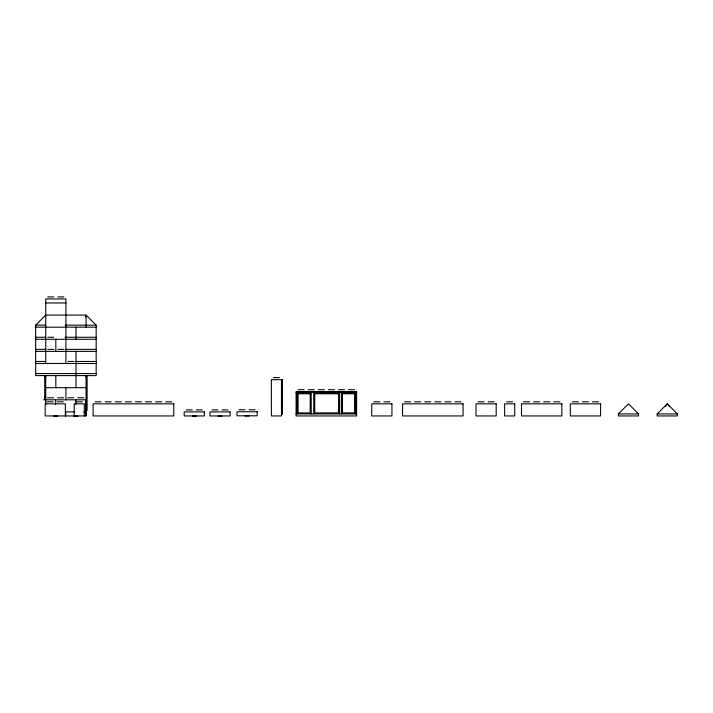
<?xml version="1.0" encoding="UTF-8"?>
<svg xmlns="http://www.w3.org/2000/svg" width="713" height="713" viewBox="0 0 713 713"><rect width="100%" height="100%" fill="white"/><g stroke="black" fill="none" stroke-linecap="round" stroke-linejoin="round"><path stroke-width="1.07" d="M85.676 317.098L86.086 315.075L45.739 315.075L35.65 325.164L35.65 375.599L96.166 375.599L96.166 325.164L86.086 315.075L86.086 327.178M665.247 406.357L667.261 403.834L677.35 413.923L677.35 415.946L657.181 415.946L657.181 413.923L667.261 403.834L669.284 406.357M618.376 413.923L628.465 403.834L638.545 413.923L638.545 415.946L618.376 415.946L618.376 413.923L638.545 413.923M47.753 296.92L53.805 296.92M57.842 296.92L63.894 296.92M45.739 302.972L65.908 302.972M35.65 325.164L45.739 325.164M65.364 325.164L96.166 325.164M35.65 327.178L96.166 327.178M35.65 337.267L45.463 337.267M47.753 337.267L53.805 337.267M65.088 337.267L96.166 337.267M35.65 339.281L96.166 339.281M35.65 349.37L45.739 349.37M47.753 349.37L53.805 349.37M57.842 349.37L63.894 349.37M65.908 349.37L96.166 349.37M35.65 351.384L96.166 351.384M35.65 361.473L45.739 361.473M67.931 361.473L73.983 361.473M75.631 361.473L96.166 361.473M35.65 363.496L96.166 363.496M35.65 373.576L96.166 373.576M45.739 376.099L44.732 376.099L44.732 375.599M86.086 376.402L87.093 376.402L87.093 375.644M45.739 376.607L44.732 376.607L44.732 397.783L45.739 397.783L43.716 399.806L86.086 399.806M86.086 377.159L87.093 377.159L87.093 410.394L86.086 410.394M44.732 377.614L45.739 377.614M273.4 377.614L279.451 377.614M281.466 381.188L282.473 381.188L282.473 414.431L281.466 414.431M45.739 387.703L86.086 387.703M298.096 389.717L304.148 389.717M308.185 389.717L314.237 389.717M318.274 389.717L324.326 389.717M328.363 389.717L334.415 389.717M338.443 389.717L344.495 389.717M348.532 389.717L354.584 389.717M296.082 392.239L356.598 392.239M44.732 396.776L45.739 396.776M47.557 397.783L53.609 397.783M57.646 397.783L63.698 397.783M67.726 397.783L73.778 397.783M77.815 397.783L83.867 397.783M47.201 401.82L53.252 401.82M57.281 401.82L63.332 401.82M76.238 401.82L82.289 401.82M95.114 401.82L101.166 401.82M105.203 401.82L111.255 401.82M115.283 401.82L121.335 401.82M125.372 401.82L131.424 401.82M135.461 401.82L141.513 401.82M145.541 401.82L151.602 401.82M155.63 401.82L161.682 401.82M165.719 401.82L171.771 401.82M373.781 401.82L379.833 401.82M383.861 401.82L389.913 401.82M404.565 401.82L410.617 401.82M414.654 401.82L420.706 401.82M424.743 401.82L430.795 401.82M434.823 401.82L440.875 401.82M444.912 401.82L450.964 401.82M455.001 401.82L461.053 401.82M478.022 401.82L484.074 401.82M488.111 401.82L494.162 401.82M506.64 401.82L512.692 401.82M523.529 401.82L529.581 401.82M533.609 401.82L539.661 401.82M543.698 401.82L549.75 401.82M553.787 401.82L559.839 401.82M572.352 401.82L578.403 401.82M582.432 401.82L588.492 401.82M592.521 401.82L598.572 401.82M239.033 409.752L245.085 409.752M249.113 409.752L255.165 409.752M186.2 409.886L192.252 409.886M196.289 409.886L202.34 409.886M211.957 409.886L218.009 409.886M222.046 409.886L228.098 409.886M65.177 411.909L74.731 411.909M83.76 411.909L85.881 411.909M296.082 413.923L356.598 413.923M657.181 413.923L677.35 413.923M245.085 415.946L249.113 415.946M53.609 416.08L57.842 416.08M73.778 416.08L78.011 416.08M192.26 416.08L196.289 416.08M218.009 416.08L222.046 416.08M355.591 413.923L355.591 392.747L341.474 392.747L341.474 413.923M339.584 413.923L339.584 392.747L313.738 392.747L313.738 413.923M311.216 413.923L311.216 392.747L297.089 392.747L297.089 413.923M86.086 375.599L86.086 415.946L45.177 415.946L45.177 403.834L65.355 403.834L65.355 415.946M85.881 399.806L85.881 415.946M84.303 415.946L84.303 403.834L74.214 403.834L74.214 415.946M75.997 327.178L75.997 339.281M75.997 351.384L75.997 387.703M75.801 399.806L75.801 404.209M65.908 363.496L65.908 298.943L45.739 298.943L45.739 363.496M65.908 387.703L65.908 399.806M65.712 411.909L65.712 415.946M55.819 339.281L55.819 351.384M55.819 375.599L55.819 387.703M55.623 399.806L55.623 404.209M45.739 375.599L45.739 404.209M45.534 399.806L45.534 404.209M282.473 379.681L271.377 379.681L271.377 415.946L281.466 415.946L281.466 380.439L282.473 380.439L282.473 379.681M356.598 391.731L296.082 391.731L296.082 415.946L356.598 415.946L356.598 391.731M310.208 393.754L298.096 393.754L298.096 412.916L310.208 412.916L310.208 393.754M338.568 393.754L314.745 393.754L314.745 412.916L338.568 412.916L338.568 393.754M354.584 393.754L342.481 393.754L342.481 412.916L354.584 412.916L354.584 393.754M173.785 403.834L93.1 403.834L93.1 415.946L173.785 415.946L173.785 403.834M391.936 403.834L371.758 403.834L371.758 415.946L391.936 415.946L391.936 403.834M463.067 403.834L402.551 403.834L402.551 415.946L463.067 415.946L463.067 403.834M496.177 403.834L476.008 403.834L476.008 415.946L496.177 415.946L496.177 403.834M514.715 403.834L504.626 403.834L504.626 415.946L514.715 415.946L514.715 403.834M561.853 403.834L521.506 403.834L521.506 415.946L561.853 415.946L561.853 403.834M600.596 403.834L570.329 403.834L570.329 415.946L600.596 415.946L600.596 403.834M257.188 411.775L237.01 411.775L237.01 415.804L257.188 415.804L257.188 411.775M204.364 411.909L184.186 411.909L184.186 415.946L204.364 415.946L204.364 411.909M230.112 411.909L209.943 411.909L209.943 415.946L230.112 415.946L230.112 411.909"/></g></svg>
